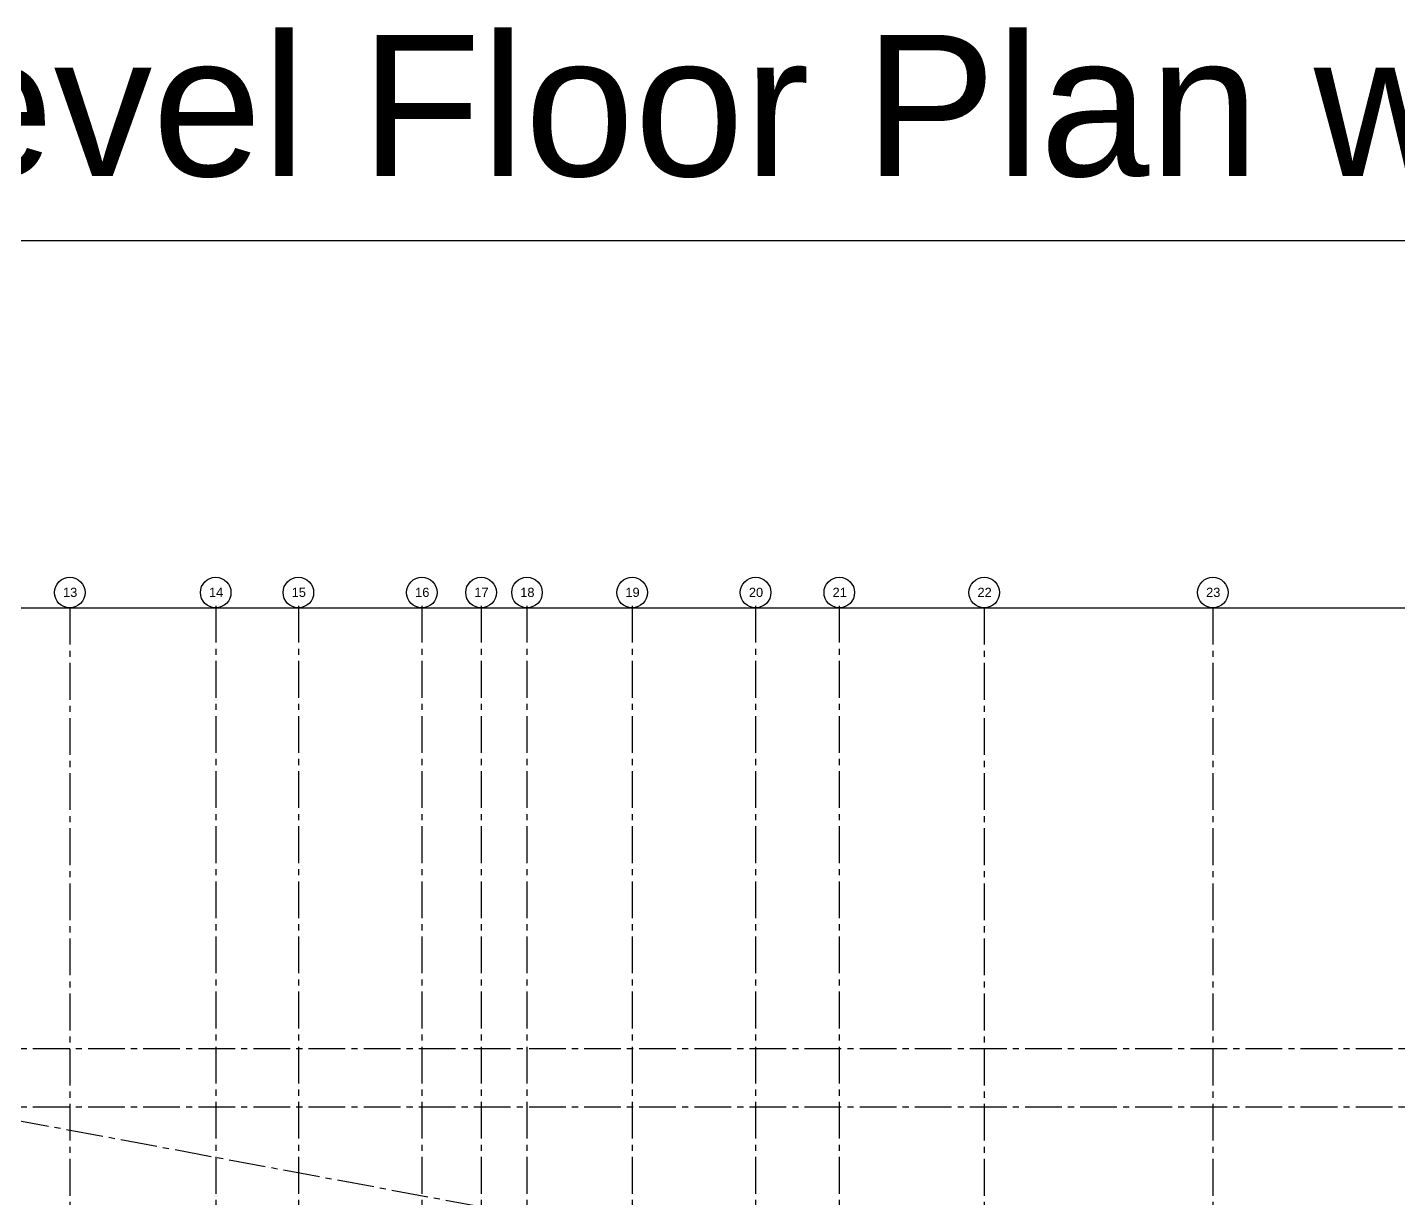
# Model space of a CAD drawing. Header units: inches. Extents: x -3700 to 367, y -844 to 2341.
# Drawn here: x -2397 to -1054, y 1193 to 2341 of the extents above; entities that cross this region are included whole.
import ezdxf
from ezdxf.enums import TextEntityAlignment as Align

# ---------------------------------------------------------------- set-up
doc = ezdxf.new("R2010")
doc.units = ezdxf.units.IN
doc.header["$LTSCALE"] = 48
doc.header["$MEASUREMENT"] = 0
doc.linetypes.add('1112 - 0-Base$0$CENTER2', pattern=[1.125, 0.75, -0.125, 0.125, -0.125])
doc.linetypes.add('1112 - 0-Base$0$HIDDEN', pattern=[0.375, 0.25, -0.125])
doc.layers.add('1112 - 0-Base$0$A-ANNO-NPLT', color=151, linetype='Continuous', plot=False)
doc.layers.add('1112 - 0-Base$0$A-Grid(3-32)', color=8, linetype='1112 - 0-Base$0$CENTER2')
doc.layers.add('1112 - 0-Base$0$S-Grid-Iden', color=2, linetype='Continuous')
doc.styles.add('1112 - 0-Base$0$Arial_1', font='arial.ttf', dxfattribs={"height": 0.092206})
doc.styles.add('1112 - 0-Base$0$Standard', font='arial.ttf')

# ---------------------------------------------------------------- blocks, each defined once
blk = doc.blocks.new('1112 - 0-Base$0$Column Bubble')
blk.add_circle((-0.004, -0.002), 0.156)
at = {"style": '1112 - 0-Base$0$Standard'}
blk.add_attdef('XX', text='', height=0.0938, dxfattribs=at).set_placement((0, 0), align=Align.MIDDLE_CENTER)
blk = doc.blocks.new('1112 - 0-Base$0$1ST FLOOR - STRUCTURAL GRID')
at = {"layer": '1112 - 0-Base$0$A-Grid(3-32)'}
for p, q in [((3328.5, -7426), (3328.5, -9520.7)), ((3471.5, -7424), (3471.5, -9520.7)), ((3552.5, -7424), (3552.5, -9520.7)), ((3673.5, -7424), (3673.5, -9520.7)), ((3731.5, -7424), (3731.5, -9520.7)), ((3776.5, -7424), (3776.5, -9520.7)), ((3879.5, -7424), (3879.5, -9520.7)), ((4000.5, -7424), (4000.5, -9520.7)), ((4082.5, -7424), (4082.5, -9520.7)), ((4224.5, -7426), (4224.5, -9520.7)), ((4448.5, -7426), (4448.5, -9520.7)), ((2104.5, -7709.5), (5912.5, -8419.2)), ((2104.5, -7857.8), (5927.4, -7857.8)), ((2104.5, -7914.8), (5927.4, -7914.8))]:
    blk.add_line(p, q, dxfattribs=at)
at = {"layer": '1112 - 0-Base$0$S-Grid-Iden', "xscale": 96, "yscale": 96, "zscale": 96}
for p, values in [((3328.9, -7410.8), {'XX': '13'}), ((3471.9, -7410.8), {'XX': '14'}), ((3552.9, -7410.8), {'XX': '15'}), ((3673.9, -7410.8), {'XX': '16'}), ((3731.9, -7410.8), {'XX': '17'}), ((3776.9, -7410.8), {'XX': '18'}), ((3879.9, -7410.8), {'XX': '19'}), ((4000.9, -7410.8), {'XX': '20'}), ((4082.9, -7410.8), {'XX': '21'}), ((4224.9, -7410.8), {'XX': '22'}), ((4448.9, -7410.8), {'XX': '23'})]:
    blk.add_blockref('1112 - 0-Base$0$Column Bubble', p, dxfattribs=at).add_auto_attribs(values)

msp = doc.modelspace()

# ---------------------------------------------------------------- linework, layer by layer
at = {"layer": '1112 - 0-Base$0$A-ANNO-NPLT'}
for points in [[(-3700, -844.3), (-3700, 2131.7), (348, 2131.7), (348, -844.3)], [(-3580, -484.3), (-3580, 1771.7), (228, 1771.7), (228, -484.3)]]:
    msp.add_lwpolyline(points, close=True, dxfattribs=at)

# ---------------------------------------------------------------- block references
at = {"linetype": '1112 - 0-Base$0$HIDDEN'}
msp.add_blockref('1112 - 0-Base$0$1ST FLOOR - STRUCTURAL GRID', (-5684.5, 9197.8), dxfattribs=at)

# ---------------------------------------------------------------- texts
at = {"layer": '1112 - 0-Base$0$A-ANNO-NPLT', "insert": (-1689.9, 2243.2), "char_height": 138.301, "width": 3995.905, "attachment_point": 5, "style": '1112 - 0-Base$0$Arial_1'}
msp.add_mtext('Ground Level Floor Plan w/o Loading', dxfattribs=at)

doc.saveas('drawing.dxf')
